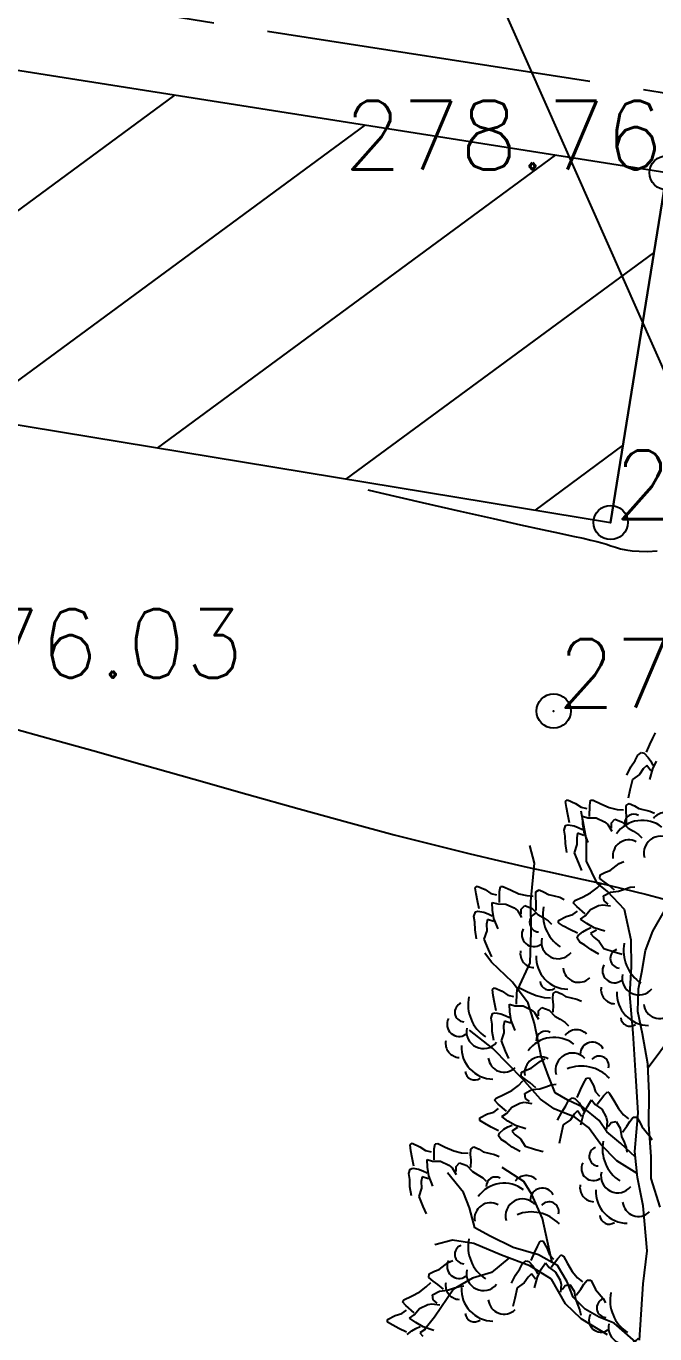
# Model space of a CAD drawing. Header units: millimetres. Extents: x 524954 to 526204, y 9523489 to 9524010.
# Drawn here: x 525815.69 to 525824.86, y 9523682.44 to 9523701.54 of the extents above; entities that cross this region are included whole.
import ezdxf
from ezdxf import colors
from ezdxf.entities.mleader import LeaderData, LeaderLine
from ezdxf.enums import TextEntityAlignment as Align
from ezdxf.math import Vec2, Vec3

# ---------------------------------------------------------------- set-up
doc = ezdxf.new("R2010")
doc.units = ezdxf.units.MM
doc.header["$PDMODE"] = 32
doc.header["$PDSIZE"] = 0.5
doc.linetypes.add('ACAD_ISO12W100', pattern=[21, 12, -3, 0, -3, 0, -3])
doc.linetypes.add('AXES2', pattern=[28.575, 19.05, -3.175, 3.175, -3.175])
for name, color, linetype in [('Arbre', 34, 'ACAD_ISO12W100'), ('Axe_Piste', 3, 'AXES2'), ('Bati', 6, 'Continuous'), ('Bati_H', 1, 'Continuous'), ('Cloture', 7, 'Continuous'), ('CN_01_00', 3, 'Continuous'), ('CN_02_00', 4, 'Continuous'), ('ETQ PAIR', 7, 'Continuous'), ('Route - Route de la corniche de Brazzaville - Textes - Arcs', 1, 'Continuous'), ('TopoAlt', 3, 'Continuous'), ('TOPOJIS', 7, 'Continuous')]:
    doc.layers.add(name, color=color, linetype=linetype)
doc.styles.add('Simplex 1.0', font='Simplex.shx', dxfattribs={"width": 0.99, "height": 1})
doc.styles.get("Standard").update_dxf_attribs({"font": 'arial.ttf'})

# ---------------------------------------------------------------- blocks, each defined once
blk = doc.blocks.new('TCPOINT M')
at = {"color": 0}
blk.add_point((0, 0), dxfattribs=at)
at = {"layer": 'TopoAlt', "style": 'Simplex 1.0', "width": 0.99}
blk.add_attdef('ALT', (0.15, 0.15), '', height=1, dxfattribs=at)
blk = doc.blocks.new('v088')
at = {"color": 3, "linetype": 'Continuous'}
for p, q in [((-0.118, 12.113), (-0.069, 12.224)), ((-0.069, 12.224), (-0.024, 12.318)), ((-0.024, 12.318), (0.016, 12.396)), ((-0.283, 11.991), (-0.243, 12.069)), ((-0.243, 12.069), (-0.188, 12.111)), ((-0.188, 12.111), (-0.15, 12.099)), ((-0.15, 12.099), (-0.092, 12.035)), ((-0.092, 12.035), (-0.054, 11.98)), ((-0.403, 11.78), (-0.344, 11.901)), ((-0.344, 11.901), (-0.283, 11.991)), ((-0.162, 11.869), (-0.217, 11.788)), ((-0.112, 11.918), (-0.162, 11.869)), ((-0.054, 11.839), (-0.112, 11.918)), ((-0.066, 11.715), (-0.025, 11.872)), ((-0.054, 11.98), (-0.022, 11.919)), ((-0.025, 11.872), (0.032, 11.984)), ((-0.32, 11.714), (-0.357, 11.558)), ((-0.217, 11.788), (-0.32, 11.714)), ((-0.357, 11.558), (-0.382, 11.444)), ((-1.299, 11.392), (-1.27, 11.417)), ((-1.285, 11.305), (-1.299, 11.392)), ((-1.266, 11.203), (-1.285, 11.305)), ((-1.27, 11.417), (-1.154, 11.366)), ((-1.154, 11.366), (-1.07, 11.309)), ((-1.07, 11.309), (-0.988, 11.29)), ((-0.947, 11.176), (-0.943, 11.337)), ((-0.943, 11.337), (-0.932, 11.411)), ((-0.932, 11.411), (-0.894, 11.412)), ((-0.894, 11.412), (-0.784, 11.361)), ((-0.784, 11.361), (-0.66, 11.307)), ((-0.66, 11.307), (-0.544, 11.278)), ((-0.544, 11.278), (-0.452, 11.27)), ((-0.413, 11.333), (-0.367, 11.365)), ((-0.413, 11.254), (-0.413, 11.333)), ((-0.367, 11.365), (-0.29, 11.329)), ((-0.29, 11.329), (-0.229, 11.292)), ((-0.229, 11.292), (-0.065, 11.254)), ((-1.241, 11.084), (-1.266, 11.203)), ((-1.05, 11.179), (-0.971, 11.157)), ((-1.044, 11.067), (-1.05, 11.179)), ((-0.971, 11.157), (-0.851, 11.155)), ((-0.851, 11.155), (-0.73, 11.098)), ((-0.73, 11.098), (-0.682, 11.059)), ((-0.626, 11.08), (-0.576, 11.133)), ((-0.626, 11.006), (-0.626, 11.08)), ((-0.576, 11.133), (-0.468, 11.09)), ((-0.468, 11.09), (-0.384, 11.005)), ((-0.408, 11.17), (-0.413, 11.254)), ((-0.41, 11.061), (-0.408, 11.17)), ((-0.065, 11.254), (0.001, 11.223)), ((-1.317, 10.975), (-1.297, 11.041)), ((-1.303, 10.889), (-1.317, 10.975)), ((-1.3, 10.78), (-1.303, 10.889)), ((-1.297, 11.041), (-1.259, 11.053)), ((-1.259, 11.053), (-1.174, 11.037)), ((-1.174, 11.037), (-1.111, 11.014)), ((-1.122, 10.929), (-1.134, 10.861)), ((-1.029, 10.899), (-1.122, 10.929)), ((-1.111, 11.014), (-1.05, 10.983)), ((-1.024, 10.943), (-1.044, 11.067)), ((-0.966, 10.792), (-1.024, 10.943)), ((-0.682, 11.059), (-0.622, 10.96)), ((-0.384, 11.005), (-0.307, 10.958)), ((-0.307, 10.958), (-0.234, 10.911)), ((-0.234, 10.911), (-0.184, 10.864)), ((-1.277, 10.647), (-1.3, 10.78)), ((-1.131, 10.763), (-1.171, 10.642)), ((-1.134, 10.861), (-1.131, 10.763)), ((-1.171, 10.642), (-1.109, 10.494)), ((-0.514, 10.488), (-0.448, 10.519)), ((-1.109, 10.494), (-1.063, 10.387)), ((-0.796, 10.268), (-0.791, 10.323)), ((-0.791, 10.323), (-0.715, 10.36)), ((-0.715, 10.36), (-0.648, 10.385)), ((-0.648, 10.385), (-0.514, 10.488)), ((-2.616, 10.132), (-2.587, 10.158)), ((-2.603, 10.046), (-2.616, 10.132)), ((-2.587, 10.158), (-2.471, 10.107)), ((-2.261, 10.077), (-2.249, 10.151)), ((-2.249, 10.151), (-2.211, 10.152)), ((-2.211, 10.152), (-2.101, 10.101)), ((-0.931, 10.06), (-0.836, 10.131)), ((-0.836, 10.131), (-0.771, 10.198)), ((-0.735, 10.218), (-0.796, 10.268)), ((-0.666, 10.169), (-0.735, 10.218)), ((-0.583, 10.098), (-0.666, 10.169)), ((-0.438, 10.113), (-0.356, 10.14)), ((-0.356, 10.14), (-0.287, 10.149)), ((-2.583, 9.943), (-2.603, 10.046)), ((-2.558, 9.824), (-2.583, 9.943)), ((-2.471, 10.107), (-2.388, 10.049)), ((-2.388, 10.049), (-2.306, 10.03)), ((-2.264, 9.917), (-2.261, 10.077)), ((-2.101, 10.101), (-1.977, 10.047)), ((-1.977, 10.047), (-1.862, 10.018)), ((-1.862, 10.018), (-1.769, 10.01)), ((-1.731, 9.995), (-1.73, 10.074)), ((-1.725, 9.911), (-1.731, 9.995)), ((-1.73, 10.074), (-1.685, 10.105)), ((-1.685, 10.105), (-1.608, 10.069)), ((-1.608, 10.069), (-1.547, 10.033)), ((-1.547, 10.033), (-1.382, 9.994)), ((-1.382, 9.994), (-1.316, 9.963)), ((-1.184, 9.915), (-1.161, 9.945)), ((-1.161, 9.945), (-1.051, 9.998)), ((-1.051, 9.998), (-0.931, 10.06)), ((-0.743, 10.015), (-0.642, 10.071)), ((-0.734, 9.943), (-0.743, 10.015)), ((-0.677, 9.896), (-0.734, 9.943)), ((-0.642, 10.071), (-0.523, 10.083)), ((-0.523, 10.083), (-0.438, 10.113)), ((-2.634, 9.715), (-2.614, 9.781)), ((-2.614, 9.781), (-2.576, 9.793)), ((-2.576, 9.793), (-2.492, 9.777)), ((-2.492, 9.777), (-2.428, 9.754)), ((-2.428, 9.754), (-2.368, 9.723)), ((-2.368, 9.919), (-2.288, 9.897)), ((-2.362, 9.808), (-2.368, 9.919)), ((-2.342, 9.683), (-2.362, 9.808)), ((-2.288, 9.897), (-2.168, 9.895)), ((-2.168, 9.895), (-2.047, 9.839)), ((-2.047, 9.839), (-2, 9.799)), ((-2, 9.799), (-1.94, 9.7)), ((-1.944, 9.746), (-1.943, 9.82)), ((-1.943, 9.82), (-1.893, 9.873)), ((-1.893, 9.873), (-1.786, 9.83)), ((-1.786, 9.83), (-1.702, 9.745)), ((-1.728, 9.802), (-1.725, 9.911)), ((-1.702, 9.745), (-1.624, 9.699)), ((-1.289, 9.715), (-1.192, 9.743)), ((-1.192, 9.743), (-1.125, 9.794)), ((-1.134, 9.859), (-1.184, 9.915)), ((-1.012, 9.755), (-1.134, 9.859)), ((-1.011, 9.724), (-0.934, 9.816)), ((-0.934, 9.816), (-0.814, 9.874)), ((-0.814, 9.874), (-0.753, 9.886)), ((-0.753, 9.886), (-0.639, 9.87)), ((-2.621, 9.629), (-2.634, 9.715)), ((-2.617, 9.52), (-2.621, 9.629)), ((-2.439, 9.669), (-2.451, 9.601)), ((-2.451, 9.601), (-2.448, 9.503)), ((-2.346, 9.639), (-2.439, 9.669)), ((-2.283, 9.532), (-2.342, 9.683)), ((-1.624, 9.699), (-1.552, 9.652)), ((-1.552, 9.652), (-1.502, 9.604)), ((-1.402, 9.657), (-1.289, 9.715)), ((-1.401, 9.619), (-1.402, 9.657)), ((-1.325, 9.574), (-1.401, 9.619)), ((-1.233, 9.524), (-1.325, 9.574)), ((-1.079, 9.676), (-1.011, 9.724)), ((-0.989, 9.611), (-1.079, 9.676)), ((-0.88, 9.547), (-0.989, 9.611)), ((-0.989, 9.525), (-0.927, 9.553)), ((-2.595, 9.387), (-2.617, 9.52)), ((-2.448, 9.503), (-2.488, 9.382)), ((-2.488, 9.382), (-2.427, 9.234)), ((-1.125, 9.469), (-1.233, 9.524)), ((-1.128, 9.398), (-1.113, 9.435)), ((-1.089, 9.341), (-1.128, 9.398)), ((-1.113, 9.435), (-1.047, 9.49)), ((-1.047, 9.49), (-0.989, 9.525)), ((-0.848, 9.516), (-0.931, 9.463)), ((-0.931, 9.463), (-0.885, 9.411)), ((-0.885, 9.411), (-0.807, 9.351)), ((-0.726, 9.498), (-0.88, 9.547)), ((-2.427, 9.234), (-2.38, 9.127)), ((-1.014, 9.297), (-1.089, 9.341)), ((-0.927, 9.231), (-1.014, 9.297)), ((-0.81, 9.165), (-0.927, 9.231)), ((-0.807, 9.351), (-0.739, 9.244)), ((-0.739, 9.244), (-0.586, 9.198)), ((-0.586, 9.198), (-0.473, 9.166)), ((-2.366, 8.647), (-2.337, 8.672)), ((-2.353, 8.56), (-2.366, 8.647)), ((-2.337, 8.672), (-2.221, 8.621)), ((-2.221, 8.621), (-2.138, 8.563)), ((-2.011, 8.592), (-1.999, 8.665)), ((-1.999, 8.665), (-1.961, 8.666)), ((-1.961, 8.666), (-1.851, 8.615)), ((-1.851, 8.615), (-1.727, 8.562)), ((-1.48, 8.588), (-1.435, 8.619)), ((-1.435, 8.619), (-1.357, 8.583)), ((-2.333, 8.457), (-2.353, 8.56)), ((-2.308, 8.338), (-2.333, 8.457)), ((-2.138, 8.563), (-2.056, 8.544)), ((-2.118, 8.433), (-2.038, 8.411)), ((-2.112, 8.322), (-2.118, 8.433)), ((-2.038, 8.411), (-1.918, 8.409)), ((-2.014, 8.431), (-2.011, 8.592)), ((-1.918, 8.409), (-1.797, 8.353)), ((-1.727, 8.562), (-1.612, 8.532)), ((-1.612, 8.532), (-1.519, 8.524)), ((-1.481, 8.509), (-1.48, 8.588)), ((-1.475, 8.425), (-1.481, 8.509)), ((-1.478, 8.316), (-1.475, 8.425)), ((-1.357, 8.583), (-1.297, 8.547)), ((-1.297, 8.547), (-1.132, 8.508)), ((-1.132, 8.508), (-1.066, 8.477)), ((-2.384, 8.23), (-2.364, 8.296)), ((-2.371, 8.143), (-2.384, 8.23)), ((-2.364, 8.296), (-2.326, 8.308)), ((-2.326, 8.308), (-2.242, 8.291)), ((-2.242, 8.291), (-2.178, 8.268)), ((-2.178, 8.268), (-2.118, 8.237)), ((-2.092, 8.197), (-2.112, 8.322)), ((-1.797, 8.353), (-1.75, 8.313)), ((-1.75, 8.313), (-1.69, 8.215)), ((-1.694, 8.261), (-1.693, 8.334)), ((-1.693, 8.334), (-1.643, 8.387)), ((-1.643, 8.387), (-1.536, 8.344)), ((-1.536, 8.344), (-1.452, 8.259)), ((-1.452, 8.259), (-1.374, 8.213)), ((-1.374, 8.213), (-1.302, 8.166)), ((-2.367, 8.034), (-2.371, 8.143)), ((-2.345, 7.902), (-2.367, 8.034)), ((-2.189, 8.184), (-2.201, 8.115)), ((-2.201, 8.115), (-2.198, 8.017)), ((-2.096, 8.154), (-2.189, 8.184)), ((-2.033, 8.047), (-2.092, 8.197)), ((-1.302, 8.166), (-1.252, 8.118)), ((-2.198, 8.017), (-2.238, 7.897)), ((-2.238, 7.897), (-2.177, 7.749)), ((-2.177, 7.749), (-2.13, 7.641)), ((-1.94, 7.438), (-1.864, 7.475)), ((-1.864, 7.475), (-1.797, 7.5)), ((-1.797, 7.5), (-1.663, 7.603)), ((-1.663, 7.603), (-1.598, 7.634)), ((-1.985, 7.246), (-1.92, 7.313)), ((-1.945, 7.383), (-1.94, 7.438)), ((-1.884, 7.333), (-1.945, 7.383)), ((-1.815, 7.284), (-1.884, 7.333)), ((-1.732, 7.213), (-1.815, 7.284)), ((-1.505, 7.255), (-1.436, 7.264)), ((-1.078, 7.18), (-1.034, 7.275)), ((-1.034, 7.275), (-0.994, 7.353)), ((-0.994, 7.353), (-0.955, 7.356)), ((-0.955, 7.356), (-0.891, 7.247)), ((-2.31, 7.06), (-2.2, 7.113)), ((-2.2, 7.113), (-2.081, 7.175)), ((-2.081, 7.175), (-1.985, 7.246)), ((-1.892, 7.13), (-1.791, 7.186)), ((-1.883, 7.058), (-1.892, 7.13)), ((-1.791, 7.186), (-1.672, 7.198)), ((-1.672, 7.198), (-1.587, 7.228)), ((-1.587, 7.228), (-1.505, 7.255)), ((-1.253, 7.025), (-1.198, 7.067)), ((-1.198, 7.067), (-1.16, 7.055)), ((-1.128, 7.069), (-1.078, 7.18)), ((-0.891, 7.247), (-0.858, 7.151)), ((-0.858, 7.151), (-0.802, 7.088)), ((-0.835, 6.972), (-0.738, 7.1)), ((-0.738, 7.1), (-0.686, 7.153)), ((-0.686, 7.153), (-0.654, 7.131)), ((-0.654, 7.131), (-0.595, 7.025)), ((-2.342, 6.858), (-2.275, 6.909)), ((-2.333, 7.03), (-2.31, 7.06)), ((-2.283, 6.974), (-2.333, 7.03)), ((-2.161, 6.87), (-2.283, 6.974)), ((-2.161, 6.839), (-2.083, 6.931)), ((-2.083, 6.931), (-1.963, 6.989)), ((-1.963, 6.989), (-1.902, 7.001)), ((-1.902, 7.001), (-1.788, 6.985)), ((-1.826, 7.011), (-1.883, 7.058)), ((-1.354, 6.857), (-1.293, 6.947)), ((-1.293, 6.947), (-1.253, 7.025)), ((-1.16, 7.055), (-1.101, 6.992)), ((-1.101, 6.992), (-1.063, 6.936)), ((-1.063, 6.936), (-1.032, 6.875)), ((-1.035, 6.828), (-0.978, 6.941)), ((-0.978, 6.941), (-0.918, 7.034)), ((-0.918, 7.034), (-0.866, 6.97)), ((-0.866, 6.97), (-0.77, 6.898)), ((-0.77, 6.898), (-0.705, 6.781)), ((-0.595, 7.025), (-0.526, 6.909)), ((-0.526, 6.909), (-0.45, 6.818)), ((-2.551, 6.772), (-2.439, 6.83)), ((-2.55, 6.734), (-2.551, 6.772)), ((-2.475, 6.689), (-2.55, 6.734)), ((-2.383, 6.639), (-2.475, 6.689)), ((-2.439, 6.83), (-2.342, 6.858)), ((-2.228, 6.791), (-2.161, 6.839)), ((-2.138, 6.726), (-2.228, 6.791)), ((-2.029, 6.662), (-2.138, 6.726)), ((-1.413, 6.737), (-1.354, 6.857)), ((-1.227, 6.745), (-1.33, 6.67)), ((-1.172, 6.826), (-1.227, 6.745)), ((-1.122, 6.874), (-1.172, 6.826)), ((-1.064, 6.795), (-1.122, 6.874)), ((-1.076, 6.671), (-1.035, 6.828)), ((-0.705, 6.781), (-0.69, 6.721)), ((-0.69, 6.721), (-0.699, 6.606)), ((-0.675, 6.646), (-0.632, 6.705)), ((-0.632, 6.705), (-0.56, 6.719)), ((-0.56, 6.719), (-0.498, 6.621)), ((-0.45, 6.818), (-0.379, 6.757)), ((-0.402, 6.651), (-0.357, 6.722)), ((-0.357, 6.722), (-0.31, 6.785)), ((-0.31, 6.785), (-0.255, 6.784)), ((-0.255, 6.784), (-0.214, 6.71)), ((-0.214, 6.71), (-0.186, 6.645)), ((-2.274, 6.584), (-2.383, 6.639)), ((-2.277, 6.513), (-2.262, 6.55)), ((-2.238, 6.456), (-2.277, 6.513)), ((-2.262, 6.55), (-2.196, 6.606)), ((-2.196, 6.606), (-2.138, 6.64)), ((-2.138, 6.64), (-2.076, 6.668)), ((-1.998, 6.632), (-2.08, 6.578)), ((-2.08, 6.578), (-2.034, 6.526)), ((-2.034, 6.526), (-1.957, 6.466)), ((-1.875, 6.613), (-2.029, 6.662)), ((-1.367, 6.514), (-1.392, 6.4)), ((-1.33, 6.67), (-1.367, 6.514)), ((-0.498, 6.621), (-0.48, 6.503)), ((-0.48, 6.503), (-0.444, 6.419)), ((-0.468, 6.564), (-0.402, 6.651)), ((-0.186, 6.645), (-0.075, 6.517)), ((-0.075, 6.517), (-0.04, 6.453)), ((-3.568, 6.377), (-3.539, 6.402)), ((-3.555, 6.29), (-3.568, 6.377)), ((-3.539, 6.402), (-3.423, 6.351)), ((-3.423, 6.351), (-3.34, 6.294)), ((-3.216, 6.161), (-3.213, 6.322)), ((-3.213, 6.322), (-3.201, 6.396)), ((-3.201, 6.396), (-3.163, 6.397)), ((-3.163, 6.397), (-3.053, 6.346)), ((-3.053, 6.346), (-2.929, 6.292)), ((-2.683, 6.24), (-2.682, 6.318)), ((-2.682, 6.318), (-2.637, 6.35)), ((-2.637, 6.35), (-2.56, 6.314)), ((-2.56, 6.314), (-2.499, 6.278)), ((-2.163, 6.412), (-2.238, 6.456)), ((-2.076, 6.346), (-2.163, 6.412)), ((-1.959, 6.28), (-2.076, 6.346)), ((-1.957, 6.466), (-1.888, 6.359)), ((-1.888, 6.359), (-1.735, 6.313)), ((-1.735, 6.313), (-1.622, 6.281)), ((-0.444, 6.419), (-0.414, 6.339)), ((-0.414, 6.339), (-0.401, 6.271)), ((-3.535, 6.188), (-3.555, 6.29)), ((-3.51, 6.069), (-3.535, 6.188)), ((-3.34, 6.294), (-3.258, 6.275)), ((-3.32, 6.164), (-3.24, 6.142)), ((-3.314, 6.053), (-3.32, 6.164)), ((-3.24, 6.142), (-3.121, 6.14)), ((-3.121, 6.14), (-2.999, 6.083)), ((-2.929, 6.292), (-2.814, 6.263)), ((-2.895, 6.065), (-2.845, 6.118)), ((-2.845, 6.118), (-2.738, 6.075)), ((-2.814, 6.263), (-2.721, 6.255)), ((-2.677, 6.155), (-2.683, 6.24)), ((-2.68, 6.046), (-2.677, 6.155)), ((-2.499, 6.278), (-2.334, 6.239)), ((-2.334, 6.239), (-2.268, 6.208)), ((-3.586, 5.96), (-3.566, 6.026)), ((-3.573, 5.874), (-3.586, 5.96)), ((-3.566, 6.026), (-3.528, 6.038)), ((-3.528, 6.038), (-3.444, 6.022)), ((-3.444, 6.022), (-3.38, 5.999)), ((-3.38, 5.999), (-3.32, 5.968)), ((-3.294, 5.928), (-3.314, 6.053)), ((-3.235, 5.777), (-3.294, 5.928)), ((-2.999, 6.083), (-2.952, 6.044)), ((-2.952, 6.044), (-2.892, 5.945)), ((-2.896, 5.991), (-2.895, 6.065)), ((-2.738, 6.075), (-2.654, 5.99)), ((-2.654, 5.99), (-2.576, 5.943)), ((-2.576, 5.943), (-2.504, 5.896)), ((-3.57, 5.765), (-3.573, 5.874)), ((-3.547, 5.632), (-3.57, 5.765)), ((-3.4, 5.748), (-3.44, 5.627)), ((-3.392, 5.914), (-3.403, 5.846)), ((-3.403, 5.846), (-3.4, 5.748)), ((-3.298, 5.884), (-3.392, 5.914)), ((-2.504, 5.896), (-2.454, 5.849)), ((-3.44, 5.627), (-3.379, 5.479)), ((-3.379, 5.479), (-3.332, 5.372)), ((-1.707, 4.895), (-1.667, 4.973)), ((-1.667, 4.973), (-1.628, 4.976)), ((-1.628, 4.976), (-1.564, 4.867)), ((-1.801, 4.689), (-1.751, 4.8)), ((-1.751, 4.8), (-1.707, 4.895)), ((-1.564, 4.867), (-1.531, 4.771)), ((-3.143, 4.557), (-3.01, 4.66)), ((-3.01, 4.66), (-2.944, 4.692)), ((-1.966, 4.567), (-1.926, 4.645)), ((-1.926, 4.645), (-1.871, 4.687)), ((-1.871, 4.687), (-1.833, 4.675)), ((-1.833, 4.675), (-1.774, 4.612)), ((-1.774, 4.612), (-1.736, 4.556)), ((-1.651, 4.561), (-1.591, 4.654)), ((-1.591, 4.654), (-1.539, 4.59)), ((-1.539, 4.59), (-1.443, 4.518)), ((-1.531, 4.771), (-1.475, 4.707)), ((-1.508, 4.592), (-1.411, 4.72)), ((-1.411, 4.72), (-1.359, 4.773)), ((-1.359, 4.773), (-1.327, 4.751)), ((-1.327, 4.751), (-1.268, 4.645)), ((-1.268, 4.645), (-1.199, 4.529)), ((-3.291, 4.441), (-3.287, 4.496)), ((-3.23, 4.39), (-3.291, 4.441)), ((-3.287, 4.496), (-3.21, 4.533)), ((-3.21, 4.533), (-3.143, 4.557)), ((-2.086, 4.357), (-2.027, 4.477)), ((-2.027, 4.477), (-1.966, 4.567)), ((-1.845, 4.445), (-1.9, 4.365)), ((-1.795, 4.494), (-1.845, 4.445)), ((-1.737, 4.415), (-1.795, 4.494)), ((-1.749, 4.291), (-1.708, 4.448)), ((-1.736, 4.556), (-1.705, 4.495)), ((-1.708, 4.448), (-1.651, 4.561)), ((-1.443, 4.518), (-1.378, 4.401)), ((-1.378, 4.401), (-1.363, 4.341)), ((-1.199, 4.529), (-1.123, 4.438)), ((-1.123, 4.438), (-1.052, 4.377)), ((-1.03, 4.342), (-0.984, 4.405)), ((-0.984, 4.405), (-0.928, 4.404)), ((-0.928, 4.404), (-0.887, 4.33)), ((-3.547, 4.171), (-3.427, 4.233)), ((-3.427, 4.233), (-3.331, 4.304)), ((-3.331, 4.304), (-3.266, 4.37)), ((-3.239, 4.188), (-3.137, 4.244)), ((-3.162, 4.341), (-3.23, 4.39)), ((-3.079, 4.271), (-3.162, 4.341)), ((-3.137, 4.244), (-3.019, 4.255)), ((-3.019, 4.255), (-2.933, 4.286)), ((-2.933, 4.286), (-2.851, 4.312)), ((-2.851, 4.312), (-2.783, 4.321)), ((-2.003, 4.29), (-2.04, 4.134)), ((-1.9, 4.365), (-2.003, 4.29)), ((-1.363, 4.341), (-1.372, 4.226)), ((-1.349, 4.266), (-1.305, 4.325)), ((-1.305, 4.325), (-1.233, 4.338)), ((-1.233, 4.338), (-1.171, 4.241)), ((-1.171, 4.241), (-1.153, 4.123)), ((-1.141, 4.184), (-1.075, 4.271)), ((-1.075, 4.271), (-1.03, 4.342)), ((-0.887, 4.33), (-0.859, 4.265)), ((-0.859, 4.265), (-0.748, 4.137)), ((-3.679, 4.087), (-3.656, 4.117)), ((-3.629, 4.032), (-3.679, 4.087)), ((-3.656, 4.117), (-3.547, 4.171)), ((-3.507, 3.927), (-3.629, 4.032)), ((-3.43, 3.988), (-3.309, 4.046)), ((-3.309, 4.046), (-3.249, 4.058)), ((-3.249, 4.058), (-3.134, 4.042)), ((-3.229, 4.115), (-3.239, 4.188)), ((-3.172, 4.068), (-3.229, 4.115)), ((-2.04, 4.134), (-2.065, 4.02)), ((-1.153, 4.123), (-1.118, 4.039)), ((-1.118, 4.039), (-1.087, 3.959)), ((-0.748, 4.137), (-0.713, 4.073)), ((-3.898, 3.83), (-3.785, 3.887)), ((-3.897, 3.791), (-3.898, 3.83)), ((-3.785, 3.887), (-3.688, 3.915)), ((-3.688, 3.915), (-3.621, 3.967)), ((-3.574, 3.849), (-3.507, 3.896)), ((-3.484, 3.783), (-3.574, 3.849)), ((-3.507, 3.896), (-3.43, 3.988)), ((-1.087, 3.959), (-1.074, 3.891)), ((-3.821, 3.747), (-3.897, 3.791)), ((-3.729, 3.697), (-3.821, 3.747)), ((-3.621, 3.641), (-3.729, 3.697)), ((-3.609, 3.608), (-3.542, 3.663)), ((-3.542, 3.663), (-3.485, 3.698)), ((-3.485, 3.698), (-3.422, 3.725)), ((-3.375, 3.72), (-3.484, 3.783)), ((-3.344, 3.689), (-3.426, 3.635)), ((-3.426, 3.635), (-3.38, 3.583)), ((-3.221, 3.67), (-3.375, 3.72))]:
    blk.add_line(p, q, dxfattribs=at)
at = {"linetype": 'Continuous'}
for p, q in [((-0.991, 10.831), (-1.069, 11.252)), ((-1.749, 10.491), (-1.817, 10.751)), ((-0.991, 10.52), (-0.991, 10.831)), ((-0.835, 10.2), (-0.991, 10.52)), ((-1.806, 9.931), (-1.749, 10.491)), ((-0.683, 10.078), (-0.835, 10.2)), ((-0.435, 9.816), (-0.683, 10.078)), ((-1.797, 9.483), (-1.806, 9.931)), ((-0.339, 9.37), (-0.435, 9.816)), ((-0.025, 9.501), (0.168, 9.829)), ((-1.812, 9.035), (-1.797, 9.483)), ((-0.337, 8.979), (-0.339, 9.37)), ((-0.131, 9.219), (-0.025, 9.501)), ((-2.378, 9.048), (-2.474, 9.177)), ((-0.186, 8.901), (-0.131, 9.219)), ((-2.074, 8.756), (-2.378, 9.048)), ((-1.992, 8.647), (-1.812, 9.035)), ((-0.36, 8.574), (-0.337, 8.979)), ((-0.231, 8.658), (-0.186, 8.901)), ((-1.843, 8.45), (-2.074, 8.756)), ((-0.243, 8.328), (-0.231, 8.658)), ((-1.75, 8.153), (-1.843, 8.45)), ((-0.311, 8.009), (-0.36, 8.574)), ((-0.174, 8), (-0.243, 8.328)), ((-2.358, 7.786), (-2.7, 8.052)), ((-1.653, 7.676), (-1.75, 8.153)), ((-0.274, 7.463), (-0.311, 8.009)), ((-0.096, 7.56), (-0.174, 8)), ((-0.093, 7.509), (0.262, 7.984)), ((-2.129, 7.554), (-2.358, 7.786)), ((-1.547, 7.38), (-1.653, 7.676)), ((-1.932, 7.347), (-2.129, 7.554)), ((-0.237, 6.848), (-0.274, 7.463)), ((-0.075, 7.131), (-0.096, 7.56)), ((-1.665, 7.048), (-1.932, 7.347)), ((-1.449, 7.14), (-1.547, 7.38)), ((-1.266, 7.031), (-1.449, 7.14)), ((-0.084, 6.677), (-0.075, 7.131)), ((-1.463, 6.903), (-1.665, 7.048)), ((-1.162, 6.785), (-1.463, 6.903)), ((-1.047, 6.93), (-1.266, 7.031)), ((-0.806, 6.736), (-1.047, 6.93)), ((-0.96, 6.634), (-1.162, 6.785)), ((-0.697, 6.571), (-0.806, 6.736)), ((-0.287, 6.281), (-0.237, 6.848)), ((-0.78, 6.382), (-0.96, 6.634)), ((-0.488, 6.401), (-0.697, 6.571)), ((-0.049, 6.211), (-0.084, 6.677)), ((-0.551, 6.145), (-0.78, 6.382)), ((-0.279, 6.204), (-0.488, 6.401)), ((-0.254, 5.961), (-0.551, 6.145)), ((-0.248, 5.902), (-0.287, 6.281)), ((-0.049, 5.888), (-0.049, 6.211)), ((-2.787, 5.681), (-3.023, 5.969)), ((-1.907, 5.843), (-2.222, 6.048)), ((-1.791, 5.652), (-1.907, 5.843)), ((-0.165, 5.487), (-0.248, 5.902)), ((0.085, 5.468), (-0.049, 5.888)), ((-2.701, 5.459), (-2.787, 5.681)), ((-1.635, 5.301), (-1.791, 5.652)), ((-2.621, 5.169), (-2.701, 5.459)), ((-0.107, 4.829), (-0.165, 5.487)), ((-2.4, 5.043), (-2.621, 5.169)), ((-1.559, 4.967), (-1.635, 5.301)), ((-2.946, 4.988), (-3.206, 4.92)), ((-2.634, 4.938), (-2.946, 4.988)), ((-2.061, 4.882), (-2.4, 5.043)), ((-1.492, 4.659), (-1.559, 4.967)), ((-2.233, 4.766), (-2.634, 4.938)), ((-1.692, 4.771), (-2.061, 4.882)), ((-0.166, 4.349), (-0.107, 4.829)), ((-2.123, 4.725), (-2.377, 4.514)), ((-1.819, 4.613), (-2.233, 4.766)), ((-1.504, 4.415), (-1.819, 4.613)), ((-1.415, 4.615), (-1.692, 4.771)), ((-1.273, 4.376), (-1.415, 4.615)), ((-2.655, 4.434), (-2.931, 4.273)), ((-2.377, 4.514), (-2.655, 4.434)), ((-1.298, 4.058), (-1.504, 4.415)), ((-2.931, 4.273), (-3.209, 3.863)), ((-1.188, 4.154), (-1.273, 4.376)), ((-0.217, 3.527), (-0.166, 4.349)), ((-1.069, 3.839), (-1.298, 4.058)), ((-1.01, 3.977), (-1.188, 4.154)), ((-3.209, 3.863), (-3.367, 3.667)), ((-0.685, 3.605), (-1.069, 3.839)), ((-0.808, 3.863), (-1.01, 3.977)), ((-0.589, 3.774), (-0.808, 3.863)), ((-0.234, 3.461), (-0.589, 3.774))]:
    blk.add_line(p, q, dxfattribs=at)
at = {"color": 3, "linetype": 'Continuous'}
for centre, major_axis, start_param, end_param in [((-0.176, 10.651), (0.33, 0.33), 0.12682, 1.733702), ((-0.3, 11.072), (0.0964, 0.0964), 0.254619, 2.377018), ((0.15, 11.024), (0.145, 0.145), 6.263619, 7.998733), ((0.091, 10.641), (0.174, 0.174), 6.236163, 8.918901), ((-0.376, 10.6), (0.164, 0.164), 0.282297, 2.520721), ((-1.682, 9.628), (-0.099, 0.099), -0.421529, 2.292047), ((-1.063, 9.743), (0.4, 0.4), 2.158504, 3.344219), ((-1.76, 9.451), (-0.125, 0.125), 0.293965, 2.957824), ((-1.405, 9.343), (0.174, 0.174), 2.133893, 4.816631), ((-1.753, 9.172), (-0.145, 0.145), 0.590553, 2.325666), ((-0.504, 9.099), (0.099, 0.099), 1.149268, 3.862844), ((0.115, 9.214), (-0.4, 0.4), 0.587708, 1.773422), ((-1.26, 9.119), (0.33, 0.33), 2.307735, 3.914618), ((-0.582, 8.923), (0.125, 0.125), 1.864761, 4.52862), ((-1.104, 8.984), (0.164, 0.164), 2.463212, 4.701636), ((-0.227, 8.814), (0.174, 0.174), 2.133893, 4.816631), ((-1.534, 8.776), (0.0964, 0.0964), 2.435534, 4.557933), ((-0.575, 8.644), (0.145, 0.145), 2.161349, 3.896462), ((-0.082, 8.59), (0.33, 0.33), 2.307735, 3.914618), ((-2.774, 8.316), (-0.099, 0.099), -0.421529, 2.292047), ((-2.155, 8.43), (0.4, 0.4), 2.158504, 3.344219), ((0.074, 8.455), (0.164, 0.164), 2.463212, 4.701636), ((-2.851, 8.139), (-0.125, 0.125), 0.293965, 2.957824), ((-0.356, 8.247), (0.0964, 0.0964), 2.435534, 4.557933), ((-2.497, 8.031), (0.174, 0.174), 2.133893, 4.816631), ((-1.589, 7.903), (0.0964, 0.0964), 0.254619, 2.377018), ((-1.138, 7.855), (-0.145, 0.145), 4.692823, 6.427936), ((-2.844, 7.86), (-0.145, 0.145), 0.590553, 2.325666), ((-1.464, 7.482), (0.33, 0.33), 0.12682, 1.733702), ((-0.906, 7.701), (0.125, 0.125), 5.967031, 8.63089), ((-2.352, 7.806), (0.33, 0.33), 2.307735, 3.914618), ((-2.195, 7.672), (0.164, 0.164), 2.463212, 4.701636), ((-1.664, 7.431), (-0.164, 0.164), -1.288499, 0.949924), ((-1.198, 7.473), (-0.174, 0.174), 4.665366, 7.348105), ((-0.805, 7.536), (-0.099, 0.099), 3.680741, 6.394318), ((-2.625, 7.463), (0.0964, 0.0964), 2.435534, 4.557933), ((-1.066, 6.963), (-0.4, 0.4), 4.689978, 5.875693), ((-0.812, 6.21), (-0.099, 0.099), -0.421529, 2.292047), ((-0.193, 6.324), (-0.4, 0.4), 0.587708, 1.773422), ((-0.89, 6.033), (0.125, 0.125), 1.864761, 4.52862), ((-1.869, 5.725), (0.145, 0.145), 6.263619, 7.998733), ((-0.535, 5.925), (0.174, 0.174), 2.133893, 4.816631), ((-2.195, 5.352), (0.33, 0.33), 0.12682, 1.733702), ((-2.32, 5.773), (0.0964, 0.0964), 0.254619, 2.377018), ((-1.637, 5.571), (-0.125, 0.125), 4.396235, 7.060094), ((-0.882, 5.754), (-0.145, 0.145), 0.590553, 2.325666), ((-2.395, 5.301), (-0.164, 0.164), -1.288499, 0.949924), ((-1.928, 5.343), (0.174, 0.174), 6.236163, 8.918901), ((-1.536, 5.406), (0.099, 0.099), 5.251538, 7.965114), ((-0.39, 5.7), (0.33, 0.33), 2.307735, 3.914618), ((-0.234, 5.566), (-0.164, 0.164), 0.892416, 3.130839), ((-1.797, 4.833), (0.4, 0.4), 6.260774, 7.446489), ((-0.663, 5.357), (0.0964, 0.0964), 2.435534, 4.557933), ((-2.155, 4.896), (-0.4, 0.4), 0.587708, 1.773422), ((-2.774, 4.781), (-0.099, 0.099), -0.421529, 2.292047), ((-2.851, 4.605), (-0.125, 0.125), 0.293965, 2.957824), ((-2.497, 4.497), (0.174, 0.174), 2.133893, 4.816631), ((-2.844, 4.326), (-0.145, 0.145), 0.590553, 2.325666), ((-2.352, 4.272), (0.33, 0.33), 2.307735, 3.914618), ((-0.082, 4.112), (0.4, 0.4), 2.158504, 3.344219), ((-2.195, 4.138), (0.164, 0.164), 2.463212, 4.701636), ((-0.702, 3.998), (0.099, 0.099), 1.149268, 3.862844), ((-2.625, 3.929), (0.0964, 0.0964), 2.435534, 4.557933), ((-0.779, 3.821), (0.125, 0.125), 1.864761, 4.52862), ((-0.424, 3.713), (0.174, 0.174), 2.133893, 4.816631)]:
    blk.add_ellipse(centre, major_axis=major_axis, ratio=1, start_param=start_param, end_param=end_param, dxfattribs=at)

msp = doc.modelspace()

# ---------------------------------------------------------------- hatches: boundary and pattern name
at = {"layer": 'Bati_H'}
h = msp.add_hatch(dxfattribs=at)
h.set_pattern_fill('_U', color=256, scale=2, angle=216.3606, style=0, pattern_type=0)
h.set_pattern_definition([(216.360646028, (0, 0), (1.18573180046, -1.610602402), [])])
h.paths.add_polyline_path([(525825.039, 9523699.398), (525805.188, 9523702.535), (525804.556, 9523697.534), (525824.219, 9523694.292)])

# ---------------------------------------------------------------- linework, layer by layer
at = {"layer": 'Axe_Piste', "ltscale": 0.25, "flags": 128}
msp.add_lwpolyline([(525613.228, 9523720.669), (525626.827, 9523720.401), (525643.945, 9523719.587), (525674.498, 9523717.677), (525731.479, 9523713.01), (525740.572, 9523711.637), (525777.063, 9523706.435), (525784.098, 9523706.94), (525827.588, 9523700.163)], dxfattribs=at)
at = {"layer": 'Bati', "flags": 128}
msp.add_lwpolyline([(525825.039, 9523699.398), (525805.188, 9523702.535), (525804.556, 9523697.534), (525804.556, 9523697.534), (525824.219, 9523694.292)], close=True, dxfattribs=at)
at = {"layer": 'Cloture', "flags": 128}
msp.add_lwpolyline([(525825.039, 9523699.398), (525824.219, 9523694.292)], dxfattribs=at)
at = {"layer": 'CN_01_00', "elevation": 277, "flags": 128}
msp.add_lwpolyline([(525820.673, 9523694.767), (525820.862, 9523694.724), (525821.469, 9523694.584), (525822.022, 9523694.457), (525822.504, 9523694.348), (525822.902, 9523694.259), (525823.222, 9523694.189), (525823.474, 9523694.134), (525823.669, 9523694.093), (525823.818, 9523694.061), (525823.93, 9523694.036), (525824.018, 9523694.015), (525824.09, 9523693.995), (525824.157, 9523693.974), (525824.223, 9523693.951), (525824.29, 9523693.93), (525824.362, 9523693.909), (525824.442, 9523693.892), (525824.533, 9523693.879), (525824.637, 9523693.871), (525824.758, 9523693.87), (525824.9, 9523693.876)], dxfattribs=at)
at = {"layer": 'CN_02_00', "elevation": 276, "flags": 128}
msp.add_lwpolyline([(525815.449, 9523691.299), (525816.01, 9523691.143), (525816.663, 9523690.96), (525817.38, 9523690.756), (525818.138, 9523690.541), (525818.91, 9523690.323), (525819.672, 9523690.11), (525820.397, 9523689.91), (525821.061, 9523689.732), (525821.643, 9523689.582), (525822.152, 9523689.456), (525822.6, 9523689.35), (525823, 9523689.259), (525823.365, 9523689.179), (525823.71, 9523689.103), (525824.047, 9523689.028), (525824.388, 9523688.948), (525824.746, 9523688.86), (525825.114, 9523688.764)], dxfattribs=at)
at = {"layer": 'Route - Route de la corniche de Brazzaville - Textes - Arcs'}
msp.add_line((525844.713, 9523652.085), (525816.325, 9523716.07), dxfattribs=at)

# ---------------------------------------------------------------- block references
at = {"layer": 'Arbre'}
msp.add_blockref('v088', (525824.859, 9523678.824), dxfattribs=at)
at = {"layer": 'TOPOJIS'}
ref = msp.add_blockref('TCPOINT M', (525825.039, 9523699.398, 278.76), dxfattribs=at)
ref.add_attrib('ALT', '278.76', dxfattribs={"layer": 'TopoAlt', "height": 1, "style": 'Simplex 1.0', "width": 0.99}).set_placement((525824.989, 9523699.448, 278.76), align=Align.RIGHT)
ref = msp.add_blockref('TCPOINT M', (525824.219, 9523694.292, 277.08), dxfattribs=at)
ref.add_attrib('ALT', '277.08', (525824.269, 9523694.342, 277.08), dxfattribs={"layer": 'TopoAlt', "height": 1, "style": 'Simplex 1.0', "width": 0.99})
ref = msp.add_blockref('TCPOINT M', (525814.145, 9523691.975, 276.03), dxfattribs=at)
ref.add_attrib('ALT', '276.03', (525814.195, 9523692.025, 276.03), dxfattribs={"layer": 'TopoAlt', "height": 1, "style": 'Simplex 1.0', "width": 0.99})
ref = msp.add_blockref('TCPOINT M', (525823.388, 9523691.538, 276.28), dxfattribs=at)
ref.add_attrib('ALT', '276.28', (525823.438, 9523691.588, 276.28), dxfattribs={"layer": 'TopoAlt', "height": 1, "style": 'Simplex 1.0', "width": 0.99})

# ---------------------------------------------------------------- next in the draw order: leaders
at = {"layer": 'ETQ PAIR'}
ml = msp.add_multileader_mtext('Standard', dxfattribs=at)
ml.set_content('Cheminement des piétons', color=256)
ml.set_leader_properties()
ml.build(insert=Vec2(0, 0))
ml.multileader.update_dxf_attribs({"has_text_frame": 1, "dogleg_length": 2.5, "arrow_head_size": 3.5})
ctx = ml.context
ctx.base_point, ctx.char_height, ctx.arrow_head_size, ctx.landing_gap_size, ctx.plane_origin, ctx.plane_x_axis, ctx.plane_y_axis = Vec3(525826.318, 9523701.272), 3.5, 3.5, 0.8, Vec3(525997.151, 9523585.717), Vec3(0.940159, 0.340735), Vec3(-0.340735, 0.940159)
ctx.text_align_type = 1
notes = []
notes.append((ctx, [(0, (1, 1, 0), (525883.172, 9523721.877), (-0.940159, -0.340735), 2.5, [(1, [(525926.36, 9523709.377), (525955.549, 9523709.392)], 0, [])])]))
ctx.mtext.insert, ctx.mtext.text_direction, ctx.mtext.rotation, ctx.mtext.alignment, ctx.mtext.flow_direction = Vec3(525852.808, 9523713.251), Vec3(0.940159, 0.340735), 0.347698, 2, 5
ctx.mtext.has_bg_fill, ctx.mtext.bg_color, ctx.mtext.bg_scale_factor, ctx.mtext.bg_transparency, ctx.mtext.use_window_bg_color = 1, -1027028792, 1.5, 0, 1
for ctx, leaders in notes:
    for number, flags, end, landing, length, lines in leaders:
        leader = LeaderData()
        leader.index, (leader.has_last_leader_line, leader.has_dogleg_vector, leader.attachment_direction) = number, flags
        leader.last_leader_point, leader.dogleg_vector, leader.dogleg_length = Vec3(end), Vec3(landing), length
        for number, points, colour, breaks in lines:
            line = LeaderLine()
            line.index, line.vertices, line.color, line.breaks = number, Vec3.list(points), colors.encode_raw_color(colour), breaks
            leader.lines.append(line)
        ctx.leaders.append(leader)

doc.saveas('drawing.dxf')
